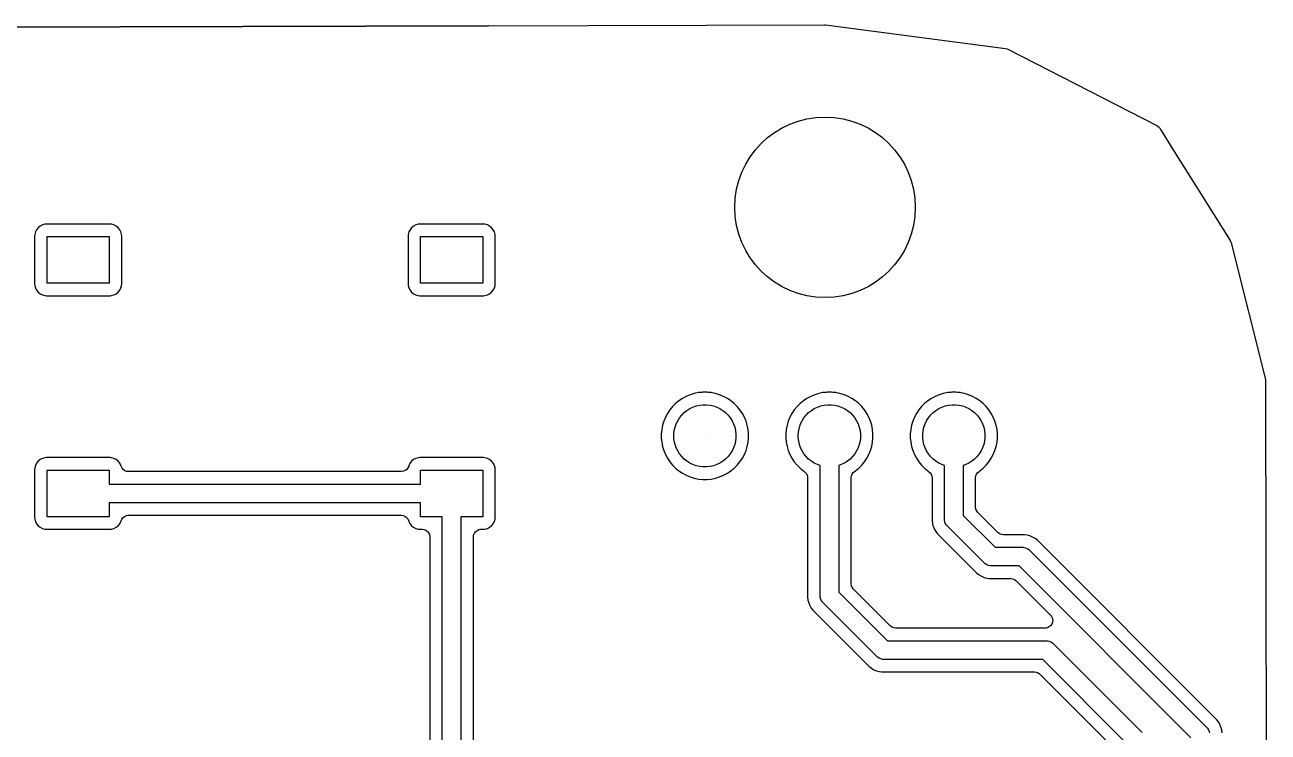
# Model space of a CAD drawing. Header units: millimetres. Extents: x 88 to 236, y -149 to -88.
# Drawn here: x 216.2 to 236.18, y -110.38 to -99.02 of the extents above; entities that cross this region are included whole.
import ezdxf

# ---------------------------------------------------------------- set-up
doc = ezdxf.new("R2010")
doc.units = ezdxf.units.MM
doc.layers.add('F.Cu', color=13, linetype='CONTINUOUS', true_color=0xc83434)

msp = doc.modelspace()

# ---------------------------------------------------------------- linework, layer by layer
at = {"layer": 'F.Cu', "linetype": 'CONTINUOUS'}
for p, q in [((206.103702, -99.079678), (223.652259, -99.034057)), ((206.103715, -99.079678), (229.051812, -99.020021)), ((223.652259, -99.034057), (206.103715, -99.079678)), ((229.051812, -99.020021), (229.068127, -99.021057)), ((229.068127, -99.021057), (231.958643, -99.39722)), ((231.958643, -99.39722), (231.988714, -99.405062)), ((231.988714, -99.405062), (231.999159, -99.409815)), ((231.999159, -99.409815), (234.389618, -100.634435)), ((234.389618, -100.634435), (234.415286, -100.651962)), ((234.415286, -100.651962), (234.43579, -100.675322)), ((234.43579, -100.675322), (234.438135, -100.678922)), ((234.438135, -100.678922), (234.461332, -100.715917)), ((234.461332, -100.715917), (234.671622, -101.051293)), ((234.671622, -101.051293), (235.046447, -101.649075)), ((235.046447, -101.649075), (235.569571, -102.483368)), ((216.417492, -102.277494), (216.391728, -102.309091)), ((216.417494, -102.277492), (216.417492, -102.277494)), ((216.449091, -102.251728), (216.417494, -102.277492)), ((216.449099, -102.251723), (216.449091, -102.251728)), ((216.485234, -102.232848), (216.449099, -102.251723)), ((216.485241, -102.232845), (216.485234, -102.232848)), ((216.524446, -102.221626), (216.485241, -102.232845)), ((216.548368, -102.2195), (216.524446, -102.221626)), ((216.54837, -102.2195), (216.548368, -102.2195)), ((217.57163, -102.2195), (216.54837, -102.2195)), ((217.571631, -102.2195), (217.57163, -102.2195)), ((217.595554, -102.221626), (217.571631, -102.2195)), ((217.595555, -102.221627), (217.595552, -102.221626)), ((217.595552, -102.221626), (217.595554, -102.221626)), ((217.634759, -102.232845), (217.595555, -102.221627)), ((217.634763, -102.232847), (217.634759, -102.232845)), ((217.634765, -102.232848), (217.634763, -102.232847)), ((217.6709, -102.251723), (217.634765, -102.232848)), ((217.670908, -102.251728), (217.6709, -102.251723)), ((217.702505, -102.277492), (217.670908, -102.251728)), ((217.702507, -102.277494), (217.702505, -102.277492)), ((217.728271, -102.309091), (217.702507, -102.277494)), ((222.417492, -102.277494), (222.391728, -102.309091)), ((222.417494, -102.277492), (222.417492, -102.277494)), ((222.449091, -102.251728), (222.417494, -102.277492)), ((222.449099, -102.251723), (222.449091, -102.251728)), ((222.485234, -102.232848), (222.449099, -102.251723)), ((222.485241, -102.232845), (222.485234, -102.232848)), ((222.524446, -102.221626), (222.485241, -102.232845)), ((222.548368, -102.2195), (222.524446, -102.221626)), ((222.54837, -102.2195), (222.548368, -102.2195)), ((223.57163, -102.2195), (222.54837, -102.2195)), ((223.571631, -102.2195), (223.57163, -102.2195)), ((223.595554, -102.221626), (223.571631, -102.2195)), ((223.595555, -102.221627), (223.595552, -102.221626)), ((223.595552, -102.221626), (223.595554, -102.221626)), ((223.634759, -102.232845), (223.595555, -102.221627)), ((223.634763, -102.232847), (223.634759, -102.232845)), ((223.634765, -102.232848), (223.634763, -102.232847)), ((223.6709, -102.251723), (223.634765, -102.232848)), ((223.670908, -102.251728), (223.6709, -102.251723)), ((223.702505, -102.277492), (223.670908, -102.251728)), ((223.702507, -102.277494), (223.702505, -102.277492)), ((223.728271, -102.309091), (223.702507, -102.277494)), ((216.361626, -102.384446), (216.3595, -102.408368)), ((216.3595, -102.408368), (216.3595, -103.181631)), ((216.372845, -102.345241), (216.361626, -102.384446)), ((216.372848, -102.345234), (216.372845, -102.345241)), ((216.391723, -102.309099), (216.372848, -102.345234)), ((216.391728, -102.309091), (216.391723, -102.309099)), ((216.56, -103.17), (216.56, -102.42)), ((216.56, -102.42), (217.56, -102.42)), ((217.56, -102.42), (217.56, -103.17)), ((217.728273, -102.309095), (217.728271, -102.309091)), ((217.728275, -102.309097), (217.728273, -102.309095)), ((217.747155, -102.345241), (217.728275, -102.309097)), ((217.758373, -102.384445), (217.747155, -102.345241)), ((217.7605, -102.408368), (217.758373, -102.384445)), ((217.7605, -102.40837), (217.7605, -102.408368)), ((217.7605, -103.18163), (217.7605, -102.40837)), ((222.361626, -102.384446), (222.3595, -102.408368)), ((222.3595, -102.408368), (222.3595, -103.181631)), ((222.372845, -102.345241), (222.361626, -102.384446)), ((222.372848, -102.345234), (222.372845, -102.345241)), ((222.391723, -102.309099), (222.372848, -102.345234)), ((222.391728, -102.309091), (222.391723, -102.309099)), ((222.56, -103.17), (222.56, -102.42)), ((222.56, -102.42), (223.56, -102.42)), ((223.56, -102.42), (223.56, -103.17)), ((223.728273, -102.309095), (223.728271, -102.309091)), ((223.728275, -102.309097), (223.728273, -102.309095)), ((223.747155, -102.345241), (223.728275, -102.309097)), ((223.758373, -102.384445), (223.747155, -102.345241)), ((223.7605, -102.40837), (223.758373, -102.384445)), ((223.7605, -103.18163), (223.7605, -102.40837)), ((235.569571, -102.483368), (235.582652, -102.511564)), ((235.582652, -102.511564), (235.584781, -102.51904)), ((235.584781, -102.51904), (236.136283, -104.715199)), ((216.3595, -103.181631), (216.361626, -103.205553)), ((216.361626, -103.205553), (216.372845, -103.244758)), ((216.372845, -103.244758), (216.372848, -103.244765)), ((216.372848, -103.244765), (216.391723, -103.2809)), ((217.56, -103.17), (216.56, -103.17)), ((217.728275, -103.280903), (217.747155, -103.244759)), ((217.747155, -103.244759), (217.758373, -103.205555)), ((217.758373, -103.205555), (217.7605, -103.18163)), ((222.3595, -103.181631), (222.361626, -103.205553)), ((222.361626, -103.205553), (222.372845, -103.244758)), ((222.372845, -103.244758), (222.372848, -103.244765)), ((222.372848, -103.244765), (222.391723, -103.2809)), ((223.56, -103.17), (222.56, -103.17)), ((223.728275, -103.280903), (223.747155, -103.244759)), ((223.747155, -103.244759), (223.758373, -103.205555)), ((223.758373, -103.205555), (223.7605, -103.18163)), ((216.391723, -103.2809), (216.391728, -103.280908)), ((216.391728, -103.280908), (216.417492, -103.312505)), ((216.417492, -103.312505), (216.417494, -103.312507)), ((216.417494, -103.312507), (216.449091, -103.338271)), ((216.449091, -103.338271), (216.449095, -103.338273)), ((216.449095, -103.338273), (216.449097, -103.338275)), ((216.449097, -103.338275), (216.485241, -103.357155)), ((216.485241, -103.357155), (216.524445, -103.368373)), ((216.524445, -103.368373), (216.54837, -103.3705)), ((216.54837, -103.3705), (216.548378, -103.3705)), ((216.548378, -103.3705), (217.571622, -103.3705)), ((217.571622, -103.3705), (217.57163, -103.3705)), ((217.57163, -103.3705), (217.595555, -103.368373)), ((217.595555, -103.368373), (217.634759, -103.357155)), ((217.634759, -103.357155), (217.670903, -103.338275)), ((217.670903, -103.338275), (217.702506, -103.312506)), ((217.702506, -103.312506), (217.728275, -103.280903)), ((222.391723, -103.2809), (222.391728, -103.280908)), ((222.391728, -103.280908), (222.417492, -103.312505)), ((222.417492, -103.312505), (222.417494, -103.312507)), ((222.417494, -103.312507), (222.449091, -103.338271)), ((222.449091, -103.338271), (222.449095, -103.338273)), ((222.449095, -103.338273), (222.449097, -103.338275)), ((222.449097, -103.338275), (222.485241, -103.357155)), ((222.485241, -103.357155), (222.524445, -103.368373)), ((222.524445, -103.368373), (222.54837, -103.3705)), ((222.54837, -103.3705), (222.548378, -103.3705)), ((222.548378, -103.3705), (223.571622, -103.3705)), ((223.571622, -103.3705), (223.57163, -103.3705)), ((223.57163, -103.3705), (223.595555, -103.368373)), ((223.595555, -103.368373), (223.634759, -103.357155)), ((223.634759, -103.357155), (223.670903, -103.338275)), ((223.670903, -103.338275), (223.702506, -103.312506)), ((223.702506, -103.312506), (223.728275, -103.280903)), ((236.136283, -104.715199), (236.140017, -104.745261)), ((236.140017, -104.745261), (236.179981, -140.273118)), ((226.712204, -105.056677), (226.658999, -105.100342)), ((226.712207, -105.056675), (226.712204, -105.056677)), ((226.769431, -105.018439), (226.712207, -105.056675)), ((226.769441, -105.018433), (226.769431, -105.018439)), ((226.830135, -104.985992), (226.769441, -105.018433)), ((226.830143, -104.985989), (226.830135, -104.985992)), ((226.893728, -104.959651), (226.830143, -104.985989)), ((226.95958, -104.939674), (226.893728, -104.959651)), ((226.959592, -104.939671), (226.95958, -104.939674)), ((227.027096, -104.926245), (226.959592, -104.939671)), ((227.027105, -104.926244), (227.027096, -104.926245)), ((227.079101, -104.921123), (227.027105, -104.926244)), ((227.095587, -104.9195), (227.079101, -104.921123)), ((227.164413, -104.9195), (227.095587, -104.9195)), ((227.183155, -104.921345), (227.164413, -104.9195)), ((227.232894, -104.926244), (227.183155, -104.921345)), ((227.232903, -104.926245), (227.232894, -104.926244)), ((227.232907, -104.926245), (227.232903, -104.926245)), ((227.232909, -104.926246), (227.232907, -104.926245)), ((227.245961, -104.928842), (227.232909, -104.926246)), ((227.300407, -104.939671), (227.245961, -104.928842)), ((227.300419, -104.939674), (227.300407, -104.939671)), ((227.366271, -104.959651), (227.300419, -104.939674)), ((227.366275, -104.959652), (227.366271, -104.959651)), ((227.366276, -104.959653), (227.366275, -104.959652)), ((227.429864, -104.985992), (227.366276, -104.959653)), ((227.490558, -105.018433), (227.429864, -104.985992)), ((227.490568, -105.018439), (227.490558, -105.018433)), ((227.547792, -105.056675), (227.490568, -105.018439)), ((227.547795, -105.056677), (227.547792, -105.056675)), ((227.601, -105.100342), (227.547795, -105.056677)), ((228.712204, -105.056677), (228.658999, -105.100342)), ((228.712207, -105.056675), (228.712204, -105.056677)), ((228.769431, -105.018439), (228.712207, -105.056675)), ((228.769441, -105.018433), (228.769431, -105.018439)), ((228.830135, -104.985992), (228.769441, -105.018433)), ((228.830143, -104.985989), (228.830135, -104.985992)), ((228.893728, -104.959651), (228.830143, -104.985989)), ((228.95958, -104.939674), (228.893728, -104.959651)), ((228.959592, -104.939671), (228.95958, -104.939674)), ((229.027096, -104.926245), (228.959592, -104.939671)), ((229.027105, -104.926244), (229.027096, -104.926245)), ((229.079101, -104.921123), (229.027105, -104.926244)), ((229.095587, -104.9195), (229.079101, -104.921123)), ((229.164413, -104.9195), (229.095587, -104.9195)), ((229.183155, -104.921345), (229.164413, -104.9195)), ((229.232894, -104.926244), (229.183155, -104.921345)), ((229.232903, -104.926245), (229.232894, -104.926244)), ((229.232907, -104.926245), (229.232903, -104.926245)), ((229.232909, -104.926246), (229.232907, -104.926245)), ((229.245961, -104.928842), (229.232909, -104.926246)), ((229.300407, -104.939671), (229.245961, -104.928842)), ((229.300419, -104.939674), (229.300407, -104.939671)), ((229.366271, -104.959651), (229.300419, -104.939674)), ((229.366275, -104.959652), (229.366271, -104.959651)), ((229.366276, -104.959653), (229.366275, -104.959652)), ((229.429864, -104.985992), (229.366276, -104.959653)), ((229.490558, -105.018433), (229.429864, -104.985992)), ((229.490568, -105.018439), (229.490558, -105.018433)), ((229.547792, -105.056675), (229.490568, -105.018439)), ((229.547795, -105.056677), (229.547792, -105.056675)), ((229.601, -105.100342), (229.547795, -105.056677)), ((230.712204, -105.056677), (230.658999, -105.100342)), ((230.712207, -105.056675), (230.712204, -105.056677)), ((230.769431, -105.018439), (230.712207, -105.056675)), ((230.769441, -105.018433), (230.769431, -105.018439)), ((230.830135, -104.985992), (230.769441, -105.018433)), ((230.830143, -104.985989), (230.830135, -104.985992)), ((230.893728, -104.959651), (230.830143, -104.985989)), ((230.95958, -104.939674), (230.893728, -104.959651)), ((230.959592, -104.939671), (230.95958, -104.939674)), ((231.027096, -104.926245), (230.959592, -104.939671)), ((231.027105, -104.926244), (231.027096, -104.926245)), ((231.079101, -104.921123), (231.027105, -104.926244)), ((231.095587, -104.9195), (231.079101, -104.921123)), ((231.164413, -104.9195), (231.095587, -104.9195)), ((231.183155, -104.921345), (231.164413, -104.9195)), ((231.232894, -104.926244), (231.183155, -104.921345)), ((231.232903, -104.926245), (231.232894, -104.926244)), ((231.232907, -104.926245), (231.232903, -104.926245)), ((231.232909, -104.926246), (231.232907, -104.926245)), ((231.245961, -104.928842), (231.232909, -104.926246)), ((231.300407, -104.939671), (231.245961, -104.928842)), ((231.300419, -104.939674), (231.300407, -104.939671)), ((231.366271, -104.959651), (231.300419, -104.939674)), ((231.366275, -104.959652), (231.366271, -104.959651)), ((231.366276, -104.959653), (231.366275, -104.959652)), ((231.429864, -104.985992), (231.366276, -104.959653)), ((231.490558, -105.018433), (231.429864, -104.985992)), ((231.490568, -105.018439), (231.490558, -105.018433)), ((231.547792, -105.056675), (231.490568, -105.018439)), ((231.547795, -105.056677), (231.547792, -105.056675)), ((231.601, -105.100342), (231.547795, -105.056677)), ((226.528433, -105.259441), (226.495992, -105.320135)), ((226.528439, -105.259431), (226.528433, -105.259441)), ((226.566675, -105.202207), (226.528439, -105.259431)), ((226.566677, -105.202204), (226.566675, -105.202207)), ((226.610342, -105.148999), (226.566677, -105.202204)), ((226.658999, -105.100342), (226.610342, -105.148999)), ((226.757179, -105.286827), (226.796827, -105.247179)), ((226.796827, -105.247179), (226.840664, -105.21222)), ((226.840664, -105.21222), (226.888141, -105.182388)), ((226.888141, -105.182388), (226.938658, -105.15806)), ((226.938658, -105.15806), (226.991582, -105.139541)), ((226.991582, -105.139541), (227.046247, -105.127064)), ((227.046247, -105.127064), (227.101965, -105.120787)), ((227.101965, -105.120787), (227.158035, -105.120787)), ((227.158035, -105.120787), (227.213753, -105.127064)), ((227.213753, -105.127064), (227.268418, -105.139541)), ((227.268418, -105.139541), (227.321342, -105.15806)), ((227.321342, -105.15806), (227.371859, -105.182388)), ((227.371859, -105.182388), (227.419336, -105.21222)), ((227.419336, -105.21222), (227.463173, -105.247179)), ((227.463173, -105.247179), (227.502821, -105.286827)), ((227.649657, -105.148999), (227.601, -105.100342)), ((227.649661, -105.149004), (227.649657, -105.148999)), ((227.649662, -105.149005), (227.649661, -105.149004)), ((227.693326, -105.202209), (227.649662, -105.149005)), ((227.731564, -105.259437), (227.693326, -105.202209)), ((227.764008, -105.320136), (227.731564, -105.259437)), ((228.528433, -105.259441), (228.495992, -105.320135)), ((228.528439, -105.259431), (228.528433, -105.259441)), ((228.566675, -105.202207), (228.528439, -105.259431)), ((228.566677, -105.202204), (228.566675, -105.202207)), ((228.610342, -105.148999), (228.566677, -105.202204)), ((228.658999, -105.100342), (228.610342, -105.148999)), ((228.757179, -105.286827), (228.796827, -105.247179)), ((228.796827, -105.247179), (228.840664, -105.21222)), ((228.840664, -105.21222), (228.888141, -105.182388)), ((228.888141, -105.182388), (228.938658, -105.15806)), ((228.938658, -105.15806), (228.991582, -105.139541)), ((228.991582, -105.139541), (229.046247, -105.127064)), ((229.046247, -105.127064), (229.101965, -105.120787)), ((229.101965, -105.120787), (229.158035, -105.120787)), ((229.158035, -105.120787), (229.213753, -105.127064)), ((229.213753, -105.127064), (229.268418, -105.139541)), ((229.268418, -105.139541), (229.321342, -105.15806)), ((229.321342, -105.15806), (229.371859, -105.182388)), ((229.371859, -105.182388), (229.419336, -105.21222)), ((229.419336, -105.21222), (229.463173, -105.247179)), ((229.463173, -105.247179), (229.502821, -105.286827)), ((229.649657, -105.148999), (229.601, -105.100342)), ((229.649661, -105.149004), (229.649657, -105.148999)), ((229.649662, -105.149005), (229.649661, -105.149004)), ((229.693326, -105.202209), (229.649662, -105.149005)), ((229.731564, -105.259437), (229.693326, -105.202209)), ((229.764008, -105.320136), (229.731564, -105.259437)), ((230.528433, -105.259441), (230.495992, -105.320135)), ((230.528439, -105.259431), (230.528433, -105.259441)), ((230.566675, -105.202207), (230.528439, -105.259431)), ((230.566677, -105.202204), (230.566675, -105.202207)), ((230.610342, -105.148999), (230.566677, -105.202204)), ((230.658999, -105.100342), (230.610342, -105.148999)), ((230.757179, -105.286827), (230.796827, -105.247179)), ((230.796827, -105.247179), (230.840664, -105.21222)), ((230.840664, -105.21222), (230.888141, -105.182388)), ((230.888141, -105.182388), (230.938658, -105.15806)), ((230.938658, -105.15806), (230.991582, -105.139541)), ((230.991582, -105.139541), (231.046247, -105.127064)), ((231.046247, -105.127064), (231.101965, -105.120787)), ((231.101965, -105.120787), (231.158035, -105.120787)), ((231.158035, -105.120787), (231.213753, -105.127064)), ((231.213753, -105.127064), (231.268418, -105.139541)), ((231.268418, -105.139541), (231.321342, -105.15806)), ((231.321342, -105.15806), (231.371859, -105.182388)), ((231.371859, -105.182388), (231.419336, -105.21222)), ((231.419336, -105.21222), (231.463173, -105.247179)), ((231.463173, -105.247179), (231.502821, -105.286827)), ((231.649657, -105.148999), (231.601, -105.100342)), ((231.649661, -105.149004), (231.649657, -105.148999)), ((231.649662, -105.149005), (231.649661, -105.149004)), ((231.693326, -105.202209), (231.649662, -105.149005)), ((231.731564, -105.259437), (231.693326, -105.202209)), ((231.764008, -105.320136), (231.731564, -105.259437)), ((226.449671, -105.449592), (226.436245, -105.517096)), ((226.449674, -105.44958), (226.449671, -105.449592)), ((226.469651, -105.383728), (226.449674, -105.44958)), ((226.495989, -105.320143), (226.469651, -105.383728)), ((226.495992, -105.320135), (226.495989, -105.320143)), ((226.649541, -105.481582), (226.66806, -105.428658)), ((226.66806, -105.428658), (226.692388, -105.378141)), ((226.692388, -105.378141), (226.72222, -105.330664)), ((226.72222, -105.330664), (226.757179, -105.286827)), ((227.502821, -105.286827), (227.53778, -105.330664)), ((227.53778, -105.330664), (227.567612, -105.378141)), ((227.567612, -105.378141), (227.59194, -105.428658)), ((227.59194, -105.428658), (227.610459, -105.481582)), ((227.790347, -105.383724), (227.764008, -105.320136)), ((227.810327, -105.449587), (227.790347, -105.383724)), ((227.823754, -105.517091), (227.810327, -105.449587)), ((228.449671, -105.449592), (228.436245, -105.517096)), ((228.449674, -105.44958), (228.449671, -105.449592)), ((228.469651, -105.383728), (228.449674, -105.44958)), ((228.495989, -105.320143), (228.469651, -105.383728)), ((228.495992, -105.320135), (228.495989, -105.320143)), ((228.649541, -105.481582), (228.66806, -105.428658)), ((228.66806, -105.428658), (228.692388, -105.378141)), ((228.692388, -105.378141), (228.72222, -105.330664)), ((228.72222, -105.330664), (228.757179, -105.286827)), ((229.502821, -105.286827), (229.53778, -105.330664)), ((229.53778, -105.330664), (229.567612, -105.378141)), ((229.567612, -105.378141), (229.59194, -105.428658)), ((229.59194, -105.428658), (229.610459, -105.481582)), ((229.790347, -105.383724), (229.764008, -105.320136)), ((229.810327, -105.449587), (229.790347, -105.383724)), ((229.823754, -105.517091), (229.810327, -105.449587)), ((230.449671, -105.449592), (230.436245, -105.517096)), ((230.449674, -105.44958), (230.449671, -105.449592)), ((230.469651, -105.383728), (230.449674, -105.44958)), ((230.495989, -105.320143), (230.469651, -105.383728)), ((230.495992, -105.320135), (230.495989, -105.320143)), ((230.649541, -105.481582), (230.66806, -105.428658)), ((230.66806, -105.428658), (230.692388, -105.378141)), ((230.692388, -105.378141), (230.72222, -105.330664)), ((230.72222, -105.330664), (230.757179, -105.286827)), ((231.502821, -105.286827), (231.53778, -105.330664)), ((231.53778, -105.330664), (231.567612, -105.378141)), ((231.567612, -105.378141), (231.59194, -105.428658)), ((231.59194, -105.428658), (231.610459, -105.481582)), ((231.790347, -105.383724), (231.764008, -105.320136)), ((231.810327, -105.449587), (231.790347, -105.383724)), ((231.823754, -105.517091), (231.810327, -105.449587)), ((226.436244, -105.517105), (226.4295, -105.585588)), ((226.4295, -105.585588), (226.4295, -105.654411)), ((226.4295, -105.654411), (226.436244, -105.722894)), ((226.436245, -105.517096), (226.436244, -105.517105)), ((226.630787, -105.591965), (226.637064, -105.536247)), ((226.630787, -105.648035), (226.630787, -105.591965)), ((226.637064, -105.703753), (226.630787, -105.648035)), ((226.637064, -105.536247), (226.649541, -105.481582)), ((227.610459, -105.481582), (227.622936, -105.536247)), ((227.622936, -105.536247), (227.629213, -105.591965)), ((227.629213, -105.648035), (227.622936, -105.703753)), ((227.629213, -105.591965), (227.629213, -105.648035)), ((227.8305, -105.585587), (227.823754, -105.517091)), ((227.823754, -105.722909), (227.8305, -105.654413)), ((227.8305, -105.654413), (227.8305, -105.585587)), ((228.436244, -105.517105), (228.4295, -105.585588)), ((228.4295, -105.585588), (228.4295, -105.654411)), ((228.4295, -105.654411), (228.436244, -105.722894)), ((228.436245, -105.517096), (228.436244, -105.517105)), ((228.630787, -105.591965), (228.637064, -105.536247)), ((228.630787, -105.648035), (228.630787, -105.591965)), ((228.637064, -105.703753), (228.630787, -105.648035)), ((228.637064, -105.536247), (228.649541, -105.481582)), ((229.610459, -105.481582), (229.622936, -105.536247)), ((229.622936, -105.536247), (229.629213, -105.591965)), ((229.629213, -105.648035), (229.622936, -105.703753)), ((229.629213, -105.591965), (229.629213, -105.648035)), ((229.8305, -105.585587), (229.823754, -105.517091)), ((229.823754, -105.722909), (229.8305, -105.654413)), ((229.8305, -105.654413), (229.8305, -105.585587)), ((230.436244, -105.517105), (230.4295, -105.585588)), ((230.4295, -105.585588), (230.4295, -105.654411)), ((230.4295, -105.654411), (230.436244, -105.722894)), ((230.436245, -105.517096), (230.436244, -105.517105)), ((230.630787, -105.591965), (230.637064, -105.536247)), ((230.630787, -105.648035), (230.630787, -105.591965)), ((230.637064, -105.703753), (230.630787, -105.648035)), ((230.637064, -105.536247), (230.649541, -105.481582)), ((231.610459, -105.481582), (231.622936, -105.536247)), ((231.622936, -105.536247), (231.629213, -105.591965)), ((231.629213, -105.648035), (231.622936, -105.703753)), ((231.629213, -105.591965), (231.629213, -105.648035)), ((231.8305, -105.585587), (231.823754, -105.517091)), ((231.823754, -105.722909), (231.8305, -105.654413)), ((231.8305, -105.654413), (231.8305, -105.585587)), ((226.436244, -105.722894), (226.436245, -105.722903)), ((226.436245, -105.722903), (226.449671, -105.790407)), ((226.449671, -105.790407), (226.449674, -105.790419)), ((226.449674, -105.790419), (226.469651, -105.856271)), ((226.469651, -105.856271), (226.495989, -105.919856)), ((226.649541, -105.758418), (226.637064, -105.703753)), ((226.66806, -105.811342), (226.649541, -105.758418)), ((226.692388, -105.861859), (226.66806, -105.811342)), ((226.72222, -105.909336), (226.692388, -105.861859)), ((227.567612, -105.861859), (227.53778, -105.909336)), ((227.59194, -105.811342), (227.567612, -105.861859)), ((227.610459, -105.758418), (227.59194, -105.811342)), ((227.622936, -105.703753), (227.610459, -105.758418)), ((227.764008, -105.919864), (227.790347, -105.856276)), ((227.790347, -105.856276), (227.810327, -105.790413)), ((227.810327, -105.790413), (227.823754, -105.722909)), ((228.436244, -105.722894), (228.436245, -105.722903)), ((228.436245, -105.722903), (228.449671, -105.790407)), ((228.449671, -105.790407), (228.449674, -105.790419)), ((228.449674, -105.790419), (228.469651, -105.856271)), ((228.469651, -105.856271), (228.495989, -105.919856)), ((228.649541, -105.758418), (228.637064, -105.703753)), ((228.66806, -105.811342), (228.649541, -105.758418)), ((228.692388, -105.861859), (228.66806, -105.811342)), ((228.72222, -105.909336), (228.692388, -105.861859)), ((229.567612, -105.861859), (229.53778, -105.909336)), ((229.59194, -105.811342), (229.567612, -105.861859)), ((229.610459, -105.758418), (229.59194, -105.811342)), ((229.622936, -105.703753), (229.610459, -105.758418)), ((229.764008, -105.919864), (229.790347, -105.856276)), ((229.790347, -105.856276), (229.810327, -105.790413)), ((229.810327, -105.790413), (229.823754, -105.722909)), ((230.436244, -105.722894), (230.436245, -105.722903)), ((230.436245, -105.722903), (230.449671, -105.790407)), ((230.449671, -105.790407), (230.449674, -105.790419)), ((230.449674, -105.790419), (230.469651, -105.856271)), ((230.469651, -105.856271), (230.495989, -105.919856)), ((230.649541, -105.758418), (230.637064, -105.703753)), ((230.66806, -105.811342), (230.649541, -105.758418)), ((230.692388, -105.861859), (230.66806, -105.811342)), ((230.72222, -105.909336), (230.692388, -105.861859)), ((231.567612, -105.861859), (231.53778, -105.909336)), ((231.59194, -105.811342), (231.567612, -105.861859)), ((231.610459, -105.758418), (231.59194, -105.811342)), ((231.622936, -105.703753), (231.610459, -105.758418)), ((231.764008, -105.919864), (231.790347, -105.856276)), ((231.790347, -105.856276), (231.810327, -105.790413)), ((231.810327, -105.790413), (231.823754, -105.722909)), ((216.391723, -106.059099), (216.372848, -106.095234)), ((216.391728, -106.059091), (216.391723, -106.059099)), ((216.417492, -106.027494), (216.391728, -106.059091)), ((216.417494, -106.027492), (216.417492, -106.027494)), ((216.449091, -106.001728), (216.417494, -106.027492)), ((216.449099, -106.001723), (216.449091, -106.001728)), ((216.485234, -105.982848), (216.449099, -106.001723)), ((216.485241, -105.982845), (216.485234, -105.982848)), ((216.524446, -105.971626), (216.485241, -105.982845)), ((216.548368, -105.9695), (216.524446, -105.971626)), ((216.54837, -105.9695), (216.548368, -105.9695)), ((217.57163, -105.9695), (216.54837, -105.9695)), ((217.571631, -105.9695), (217.57163, -105.9695)), ((217.595554, -105.971626), (217.571631, -105.9695)), ((217.595555, -105.971627), (217.595552, -105.971626)), ((217.595552, -105.971626), (217.595554, -105.971626)), ((217.634759, -105.982845), (217.595555, -105.971627)), ((217.634763, -105.982847), (217.634759, -105.982845)), ((217.634765, -105.982848), (217.634763, -105.982847)), ((217.6709, -106.001723), (217.634765, -105.982848)), ((217.670908, -106.001728), (217.6709, -106.001723)), ((217.702505, -106.027492), (217.670908, -106.001728)), ((217.702507, -106.027494), (217.702505, -106.027492)), ((217.728271, -106.059091), (217.702507, -106.027494)), ((217.728273, -106.059095), (217.728271, -106.059091)), ((217.728275, -106.059097), (217.728273, -106.059095)), ((217.747155, -106.095241), (217.728275, -106.059097)), ((222.391723, -106.059099), (222.372848, -106.095234)), ((222.391728, -106.059091), (222.391723, -106.059099)), ((222.417492, -106.027494), (222.391728, -106.059091)), ((222.417494, -106.027492), (222.417492, -106.027494)), ((222.449091, -106.001728), (222.417494, -106.027492)), ((222.449099, -106.001723), (222.449091, -106.001728)), ((222.485234, -105.982848), (222.449099, -106.001723)), ((222.485241, -105.982845), (222.485234, -105.982848)), ((222.524446, -105.971626), (222.485241, -105.982845)), ((222.548368, -105.9695), (222.524446, -105.971626)), ((222.54837, -105.9695), (222.548368, -105.9695)), ((223.57163, -105.9695), (222.54837, -105.9695)), ((223.571631, -105.9695), (223.57163, -105.9695)), ((223.595554, -105.971626), (223.571631, -105.9695)), ((223.595555, -105.971627), (223.595552, -105.971626)), ((223.595552, -105.971626), (223.595554, -105.971626)), ((223.634759, -105.982845), (223.595555, -105.971627)), ((223.634763, -105.982847), (223.634759, -105.982845)), ((223.634765, -105.982848), (223.634763, -105.982847)), ((223.6709, -106.001723), (223.634765, -105.982848)), ((223.670908, -106.001728), (223.6709, -106.001723)), ((223.702505, -106.027492), (223.670908, -106.001728)), ((223.702507, -106.027494), (223.702505, -106.027492)), ((223.728271, -106.059091), (223.702507, -106.027494)), ((223.728273, -106.059095), (223.728271, -106.059091)), ((223.728275, -106.059097), (223.728273, -106.059095)), ((223.747155, -106.095241), (223.728275, -106.059097)), ((226.495989, -105.919856), (226.495992, -105.919864)), ((226.495992, -105.919864), (226.528433, -105.980558)), ((226.528433, -105.980558), (226.528439, -105.980568)), ((226.528439, -105.980568), (226.566675, -106.037792)), ((226.566675, -106.037792), (226.566677, -106.037795)), ((226.566677, -106.037795), (226.610342, -106.091)), ((226.757179, -105.953173), (226.72222, -105.909336)), ((226.796827, -105.992821), (226.757179, -105.953173)), ((226.840664, -106.02778), (226.796827, -105.992821)), ((226.888141, -106.057612), (226.840664, -106.02778)), ((226.938658, -106.08194), (226.888141, -106.057612)), ((227.371859, -106.057612), (227.321342, -106.08194)), ((227.419336, -106.02778), (227.371859, -106.057612)), ((227.463173, -105.992821), (227.419336, -106.02778)), ((227.502821, -105.953173), (227.463173, -105.992821)), ((227.53778, -105.909336), (227.502821, -105.953173)), ((227.649662, -106.090995), (227.693326, -106.037791)), ((227.693326, -106.037791), (227.731564, -105.980563)), ((227.731564, -105.980563), (227.764008, -105.919864)), ((228.495989, -105.919856), (228.495992, -105.919864)), ((228.495992, -105.919864), (228.528433, -105.980558)), ((228.528433, -105.980558), (228.528439, -105.980568)), ((228.528439, -105.980568), (228.566675, -106.037792)), ((228.566675, -106.037792), (228.566677, -106.037795)), ((228.566677, -106.037795), (228.610342, -106.091)), ((228.757179, -105.953173), (228.72222, -105.909336)), ((228.796827, -105.992821), (228.757179, -105.953173)), ((228.840664, -106.02778), (228.796827, -105.992821)), ((228.888141, -106.057612), (228.840664, -106.02778)), ((228.938658, -106.08194), (228.888141, -106.057612)), ((229.371859, -106.057612), (229.321342, -106.08194)), ((229.419336, -106.02778), (229.371859, -106.057612)), ((229.463173, -105.992821), (229.419336, -106.02778)), ((229.502821, -105.953173), (229.463173, -105.992821)), ((229.53778, -105.909336), (229.502821, -105.953173)), ((229.649662, -106.090995), (229.693326, -106.037791)), ((229.693326, -106.037791), (229.731564, -105.980563)), ((229.731564, -105.980563), (229.764008, -105.919864)), ((230.495989, -105.919856), (230.495992, -105.919864)), ((230.495992, -105.919864), (230.528433, -105.980558)), ((230.528433, -105.980558), (230.528439, -105.980568)), ((230.528439, -105.980568), (230.566675, -106.037792)), ((230.566675, -106.037792), (230.566677, -106.037795)), ((230.566677, -106.037795), (230.610342, -106.091)), ((230.757179, -105.953173), (230.72222, -105.909336)), ((230.796827, -105.992821), (230.757179, -105.953173)), ((230.840664, -106.02778), (230.796827, -105.992821)), ((230.888141, -106.057612), (230.840664, -106.02778)), ((230.938658, -106.08194), (230.888141, -106.057612)), ((231.371859, -106.057612), (231.321342, -106.08194)), ((231.419336, -106.02778), (231.371859, -106.057612)), ((231.463173, -105.992821), (231.419336, -106.02778)), ((231.502821, -105.953173), (231.463173, -105.992821)), ((231.53778, -105.909336), (231.502821, -105.953173)), ((231.649662, -106.090995), (231.693326, -106.037791)), ((231.693326, -106.037791), (231.731564, -105.980563)), ((231.731564, -105.980563), (231.764008, -105.919864)), ((216.361626, -106.134446), (216.3595, -106.158368)), ((216.3595, -106.158368), (216.3595, -106.931631)), ((216.372845, -106.095241), (216.361626, -106.134446)), ((216.372848, -106.095234), (216.372845, -106.095241)), ((216.56, -106.92), (216.56, -106.17)), ((216.56, -106.17), (217.56, -106.17)), ((217.56, -106.17), (217.56, -106.395)), ((217.747156, -106.095246), (217.747155, -106.095241)), ((217.749838, -106.104616), (217.747156, -106.095246)), ((217.751121, -106.108818), (217.749838, -106.104616)), ((217.764355, -106.136943), (217.751121, -106.108818)), ((217.784168, -106.160892), (217.764355, -106.136943)), ((217.809315, -106.179162), (217.784168, -106.160892)), ((217.838214, -106.190604), (217.809315, -106.179162)), ((217.869052, -106.1945), (217.838214, -106.190604)), ((222.250948, -106.1945), (217.869052, -106.1945)), ((222.255341, -106.194422), (222.250948, -106.1945)), ((222.286021, -106.189437), (222.255341, -106.194422)), ((222.314497, -106.176978), (222.286021, -106.189437)), ((222.338981, -106.157828), (222.314497, -106.176978)), ((222.357933, -106.133192), (222.338981, -106.157828)), ((222.370162, -106.104616), (222.357933, -106.133192)), ((222.372843, -106.095246), (222.370162, -106.104616)), ((222.372848, -106.095234), (222.372843, -106.095246)), ((222.56, -106.395), (222.56, -106.17)), ((222.56, -106.17), (223.56, -106.17)), ((223.56, -106.17), (223.56, -106.92)), ((223.758373, -106.134445), (223.747155, -106.095241)), ((223.7605, -106.15837), (223.758373, -106.134445)), ((223.7605, -106.93163), (223.7605, -106.15837)), ((226.610342, -106.091), (226.658999, -106.139657)), ((226.658999, -106.139657), (226.659004, -106.139661)), ((226.659004, -106.139661), (226.659005, -106.139662)), ((226.659005, -106.139662), (226.712209, -106.183326)), ((226.712209, -106.183326), (226.769437, -106.221564)), ((226.769437, -106.221564), (226.830136, -106.254008)), ((226.830136, -106.254008), (226.893724, -106.280347)), ((226.991582, -106.100459), (226.938658, -106.08194)), ((227.046247, -106.112936), (226.991582, -106.100459)), ((227.101965, -106.119213), (227.046247, -106.112936)), ((227.158035, -106.119213), (227.101965, -106.119213)), ((227.213753, -106.112936), (227.158035, -106.119213)), ((227.268418, -106.100459), (227.213753, -106.112936)), ((227.321342, -106.08194), (227.268418, -106.100459)), ((227.366276, -106.280347), (227.429864, -106.254008)), ((227.429864, -106.254008), (227.490563, -106.221564)), ((227.490563, -106.221564), (227.547791, -106.183326)), ((227.547791, -106.183326), (227.600995, -106.139662)), ((227.600995, -106.139662), (227.649662, -106.090995)), ((228.610342, -106.091), (228.658999, -106.139657)), ((228.658999, -106.139657), (228.659004, -106.139661)), ((228.659004, -106.139661), (228.659005, -106.139662)), ((228.659005, -106.139662), (228.712209, -106.183326)), ((228.712209, -106.183326), (228.724394, -106.191468)), ((228.724394, -106.191468), (228.747866, -106.211835)), ((228.747866, -106.211835), (228.765539, -106.237405)), ((228.765539, -106.237405), (228.776297, -106.266566)), ((228.776297, -106.266566), (228.7795, -106.294567)), ((228.98, -106.096406), (228.938658, -106.08194)), ((228.98, -108.19), (228.98, -106.096406)), ((229.321342, -106.08194), (229.28, -106.096406)), ((229.28, -106.096406), (229.28, -108.127868)), ((229.4805, -106.294567), (229.484396, -106.263729)), ((229.484396, -106.263729), (229.495838, -106.23483)), ((229.495838, -106.23483), (229.514108, -106.209683)), ((229.514108, -106.209683), (229.535604, -106.191468)), ((229.535604, -106.191468), (229.547791, -106.183326)), ((229.547791, -106.183326), (229.600995, -106.139662)), ((229.600995, -106.139662), (229.649662, -106.090995)), ((230.610342, -106.091), (230.658999, -106.139657)), ((230.658999, -106.139657), (230.659004, -106.139661)), ((230.659004, -106.139661), (230.659005, -106.139662)), ((230.659005, -106.139662), (230.712209, -106.183326)), ((230.712209, -106.183326), (230.724394, -106.191468)), ((230.724394, -106.191468), (230.747866, -106.211835)), ((230.747866, -106.211835), (230.765539, -106.237405)), ((230.765539, -106.237405), (230.776297, -106.266566)), ((230.776297, -106.266566), (230.7795, -106.294567)), ((230.98, -106.096406), (230.938658, -106.08194)), ((230.98, -106.96), (230.98, -106.096406)), ((231.321342, -106.08194), (231.28, -106.096406)), ((231.28, -106.096406), (231.28, -106.897868)), ((231.4805, -106.294567), (231.484396, -106.263729)), ((231.484396, -106.263729), (231.495838, -106.23483)), ((231.495838, -106.23483), (231.514108, -106.209683)), ((231.514108, -106.209683), (231.535604, -106.191468)), ((231.535604, -106.191468), (231.547791, -106.183326)), ((231.547791, -106.183326), (231.600995, -106.139662)), ((231.600995, -106.139662), (231.649662, -106.090995)), ((217.56, -106.395), (222.56, -106.395)), ((226.893724, -106.280347), (226.959587, -106.300327)), ((226.959587, -106.300327), (227.027091, -106.313754)), ((227.027091, -106.313754), (227.095587, -106.3205)), ((227.095587, -106.3205), (227.095589, -106.3205)), ((227.095589, -106.3205), (227.164411, -106.3205)), ((227.164411, -106.3205), (227.164413, -106.3205)), ((227.164413, -106.3205), (227.232909, -106.313754)), ((227.232909, -106.313754), (227.300413, -106.300327)), ((227.300413, -106.300327), (227.366276, -106.280347)), ((228.7795, -106.294567), (228.7795, -108.212973)), ((229.4805, -107.993456), (229.4805, -106.294567)), ((230.7795, -106.294567), (230.7795, -106.982973)), ((231.4805, -106.763456), (231.4805, -106.294567)), ((222.56, -106.695), (217.56, -106.695)), ((217.56, -106.695), (217.56, -106.92)), ((222.56, -106.92), (222.56, -106.695)), ((231.480561, -106.767351), (231.4805, -106.763456)), ((231.485424, -106.798051), (231.480561, -106.767351)), ((231.497768, -106.826577), (231.485424, -106.798051)), ((231.516819, -106.851137), (231.497768, -106.826577)), ((231.838863, -107.173181), (231.516819, -106.851137)), ((216.3595, -106.931631), (216.361626, -106.955553)), ((216.361626, -106.955553), (216.368347, -106.979042)), ((216.368347, -106.979042), (216.372843, -106.994753)), ((216.372843, -106.994753), (216.372845, -106.994758)), ((216.372845, -106.994758), (216.372848, -106.994765)), ((216.372848, -106.994765), (216.391723, -107.0309)), ((216.391723, -107.0309), (216.391728, -107.030908)), ((216.391728, -107.030908), (216.417491, -107.062504)), ((216.417491, -107.062504), (216.417494, -107.062507)), ((216.417494, -107.062507), (216.449091, -107.088271)), ((217.56, -106.92), (216.56, -106.92)), ((217.670908, -107.088271), (217.702505, -107.062507)), ((217.702505, -107.062507), (217.702509, -107.062504)), ((217.702509, -107.062504), (217.728271, -107.030908)), ((217.728271, -107.030907), (217.728275, -107.030903)), ((217.728271, -107.030908), (217.728271, -107.030907)), ((217.728275, -107.030903), (217.747155, -106.994759)), ((217.747155, -106.994759), (217.749838, -106.985384)), ((217.749838, -106.985384), (217.762067, -106.956808)), ((217.762067, -106.956808), (217.781019, -106.932172)), ((217.781019, -106.932172), (217.805503, -106.913022)), ((217.805503, -106.913022), (217.833979, -106.900563)), ((217.833979, -106.900563), (217.864659, -106.895578)), ((217.864659, -106.895578), (217.869052, -106.8955)), ((217.869052, -106.8955), (222.250948, -106.8955)), ((222.250948, -106.8955), (222.281786, -106.899396)), ((222.281786, -106.899396), (222.310685, -106.910838)), ((222.310685, -106.910838), (222.335832, -106.929108)), ((222.335832, -106.929108), (222.355645, -106.953057)), ((222.355645, -106.953057), (222.368879, -106.981182)), ((222.368879, -106.981182), (222.370162, -106.985384)), ((222.370162, -106.985384), (222.372845, -106.994759)), ((222.372845, -106.994759), (222.372847, -106.994763)), ((222.372847, -106.994763), (222.372848, -106.994765)), ((222.372848, -106.994765), (222.391723, -107.0309)), ((222.391723, -107.0309), (222.391728, -107.030908)), ((222.391728, -107.030908), (222.417491, -107.062504)), ((222.417491, -107.062504), (222.417494, -107.062507)), ((222.417494, -107.062507), (222.449091, -107.088271)), ((222.91, -106.92), (222.56, -106.92)), ((222.91, -116.13), (222.91, -106.92)), ((223.56, -106.92), (223.21, -106.92)), ((223.21, -106.92), (223.21, -116.067868)), ((223.670908, -107.088271), (223.702505, -107.062507)), ((223.702505, -107.062507), (223.702509, -107.062504)), ((223.702509, -107.062504), (223.728271, -107.030908)), ((223.728271, -107.030907), (223.728275, -107.030903)), ((223.728271, -107.030908), (223.728271, -107.030907)), ((223.728275, -107.030903), (223.747155, -106.994759)), ((223.747155, -106.994759), (223.758373, -106.955555)), ((223.758373, -106.955555), (223.7605, -106.93163)), ((230.7795, -106.982973), (230.785497, -107.028526)), ((230.785497, -107.028526), (230.794602, -107.062506)), ((230.794602, -107.062506), (230.797389, -107.072906)), ((230.797389, -107.072906), (230.814972, -107.115355)), ((230.980722, -106.974703), (230.98, -106.96)), ((230.986459, -107.003543), (230.980722, -106.974703)), ((230.997712, -107.03071), (230.986459, -107.003543)), ((231.008291, -107.046543), (230.997712, -107.03071)), ((231.014048, -107.055159), (231.008291, -107.046543)), ((231.023934, -107.066066), (231.014048, -107.055159)), ((231.623934, -107.666066), (231.023934, -107.066066)), ((231.28, -106.897868), (231.792132, -107.41)), ((216.449091, -107.088271), (216.449095, -107.088273)), ((216.449095, -107.088273), (216.449097, -107.088275)), ((216.449097, -107.088275), (216.485241, -107.107155)), ((216.485241, -107.107155), (216.524445, -107.118373)), ((216.524445, -107.118373), (216.54837, -107.1205)), ((216.54837, -107.1205), (216.548378, -107.1205)), ((216.548378, -107.1205), (217.571622, -107.1205)), ((217.571622, -107.1205), (217.57163, -107.1205)), ((217.57163, -107.1205), (217.595555, -107.118373)), ((217.595555, -107.118373), (217.634759, -107.107155)), ((217.634759, -107.107155), (217.670903, -107.088275)), ((217.670903, -107.088275), (217.670908, -107.088271)), ((222.449091, -107.088271), (222.449095, -107.088273)), ((222.449095, -107.088273), (222.449097, -107.088275)), ((222.449097, -107.088275), (222.485241, -107.107155)), ((222.485241, -107.107155), (222.524445, -107.118373)), ((222.524445, -107.118373), (222.54837, -107.1205)), ((222.54837, -107.1205), (222.5855, -107.1205)), ((222.5855, -107.1205), (222.616338, -107.124396)), ((222.616338, -107.124396), (222.645237, -107.135838)), ((222.645237, -107.135838), (222.670384, -107.154108)), ((222.670384, -107.154108), (222.690197, -107.178057)), ((222.690197, -107.178057), (222.703431, -107.206182)), ((222.703431, -107.206182), (222.709255, -107.236714)), ((222.709255, -107.236714), (222.7095, -107.2445)), ((222.7095, -107.2445), (222.7095, -116.152973)), ((223.4105, -107.2445), (223.414396, -107.213662)), ((223.4105, -111.368368), (223.4105, -107.2445)), ((223.414396, -107.213662), (223.425838, -107.184763)), ((223.425838, -107.184763), (223.444108, -107.159616)), ((223.444108, -107.159616), (223.468057, -107.139803)), ((223.468057, -107.139803), (223.496182, -107.126569)), ((223.496182, -107.126569), (223.526714, -107.120745)), ((223.526714, -107.120745), (223.5345, -107.1205)), ((223.5345, -107.1205), (223.571622, -107.1205)), ((223.571622, -107.1205), (223.57163, -107.1205)), ((223.57163, -107.1205), (223.595555, -107.118373)), ((223.595555, -107.118373), (223.634759, -107.107155)), ((223.634759, -107.107155), (223.670903, -107.088275)), ((223.670903, -107.088275), (223.670908, -107.088271)), ((230.814972, -107.115355), (230.837944, -107.155145)), ((230.837944, -107.155145), (230.865915, -107.191597)), ((230.865915, -107.191597), (231.498403, -107.824085)), ((231.84166, -107.175892), (231.838863, -107.173181)), ((231.866807, -107.194162), (231.84166, -107.175892)), ((231.895706, -107.205604), (231.866807, -107.194162)), ((231.926544, -107.2095), (231.895706, -107.205604)), ((232.262973, -107.2095), (231.926544, -107.2095)), ((232.262974, -107.2095), (232.262973, -107.2095)), ((232.308522, -107.215496), (232.262974, -107.2095)), ((232.308525, -107.215496), (232.308522, -107.215496)), ((232.308526, -107.215497), (232.308525, -107.215496)), ((232.352906, -107.227389), (232.308526, -107.215497)), ((232.395355, -107.244972), (232.352906, -107.227389)), ((232.435145, -107.267944), (232.395355, -107.244972)), ((232.471597, -107.295915), (232.435145, -107.267944)), ((231.792132, -107.41), (232.24, -107.41)), ((232.24, -107.41), (232.254703, -107.410722)), ((232.254703, -107.410722), (232.283543, -107.416459)), ((232.283543, -107.416459), (232.31071, -107.427712)), ((232.31071, -107.427712), (232.335159, -107.444048)), ((232.335159, -107.444048), (232.346066, -107.453934)), ((232.346066, -107.453934), (235.196066, -110.303934)), ((232.471599, -107.295917), (232.471597, -107.295915)), ((232.471602, -107.29592), (232.471599, -107.295917)), ((235.354078, -110.178395), (232.471602, -107.29592)), ((231.634841, -107.675952), (231.623934, -107.666066)), ((231.498403, -107.824085), (231.534855, -107.852056)), ((231.534855, -107.852056), (231.574548, -107.874972)), ((231.574548, -107.874972), (231.574645, -107.875028)), ((231.574645, -107.875028), (231.617094, -107.892611)), ((231.65929, -107.692288), (231.634841, -107.675952)), ((231.686457, -107.703541), (231.65929, -107.692288)), ((231.715297, -107.709278), (231.686457, -107.703541)), ((231.73, -107.71), (231.715297, -107.709278)), ((232.177868, -107.71), (231.73, -107.71)), ((234.94, -110.472132), (232.177868, -107.71)), ((229.480561, -107.997351), (229.4805, -107.993456)), ((229.485424, -108.028051), (229.480561, -107.997351)), ((229.497768, -108.056577), (229.485424, -108.028051)), ((229.516819, -108.081137), (229.497768, -108.056577)), ((231.617094, -107.892611), (231.661474, -107.904503)), ((231.661474, -107.904503), (231.695638, -107.909)), ((231.695638, -107.909), (231.707026, -107.9105)), ((231.707026, -107.9105), (231.707027, -107.9105)), ((231.707027, -107.9105), (231.752972, -107.9105)), ((231.752972, -107.9105), (232.043456, -107.9105)), ((232.043456, -107.9105), (232.074294, -107.914396)), ((232.074294, -107.914396), (232.103193, -107.925838)), ((232.103193, -107.925838), (232.12834, -107.944108)), ((232.12834, -107.944108), (232.131137, -107.946819)), ((232.131137, -107.946819), (232.682137, -108.497819)), ((228.7795, -108.212973), (228.785497, -108.258526)), ((228.785497, -108.258526), (228.797389, -108.302906)), ((228.980722, -108.204703), (228.98, -108.19)), ((228.986459, -108.233543), (228.980722, -108.204703)), ((228.997712, -108.26071), (228.986459, -108.233543)), ((229.012487, -108.282823), (228.997712, -108.26071)), ((229.28, -108.127868), (230.062132, -108.91)), ((230.108862, -108.673181), (229.516819, -108.081137)), ((228.797389, -108.302906), (228.814972, -108.345355)), ((228.814972, -108.345355), (228.837944, -108.385145)), ((228.837944, -108.385145), (228.865915, -108.421597)), ((228.865915, -108.421597), (229.735911, -109.291592)), ((229.014048, -108.285159), (229.012487, -108.282823)), ((229.023934, -108.296066), (229.014048, -108.285159)), ((229.893934, -109.166066), (229.023934, -108.296066)), ((230.111659, -108.675892), (230.108862, -108.673181)), ((232.68747, -108.667503), (232.664154, -108.688058)), ((232.682137, -108.497819), (232.701188, -108.522379)), ((232.704941, -108.641795), (232.68747, -108.667503)), ((232.701188, -108.522379), (232.713532, -108.550905)), ((232.71547, -108.61255), (232.704941, -108.641795)), ((232.713532, -108.550905), (232.718395, -108.581605)), ((232.718395, -108.581605), (232.71547, -108.61255)), ((230.136806, -108.694162), (230.111659, -108.675892)), ((230.165705, -108.705604), (230.136806, -108.694162)), ((230.196543, -108.7095), (230.165705, -108.705604)), ((232.594456, -108.7095), (230.196543, -108.7095)), ((232.606125, -108.70895), (232.594456, -108.7095)), ((232.63646, -108.702169), (232.606125, -108.70895)), ((232.664154, -108.688058), (232.63646, -108.702169)), ((230.062132, -108.91), (232.62, -108.91)), ((232.62, -108.91), (232.634703, -108.910722)), ((232.634703, -108.910722), (232.663543, -108.916459)), ((232.663543, -108.916459), (232.69071, -108.927712)), ((232.69071, -108.927712), (232.715159, -108.944048)), ((232.715159, -108.944048), (232.726066, -108.953934)), ((232.726066, -108.953934), (234.146066, -110.373934)), ((229.904841, -109.175952), (229.893934, -109.166066)), ((229.929291, -109.192289), (229.904841, -109.175952)), ((229.943599, -109.198215), (229.929291, -109.192289)), ((229.956457, -109.203541), (229.943599, -109.198215)), ((229.985297, -109.209278), (229.956457, -109.203541)), ((230, -109.21), (229.985297, -109.209278)), ((232.557868, -109.21), (230, -109.21)), ((233.89, -110.542132), (232.557868, -109.21)), ((229.735911, -109.291592), (229.735915, -109.291597)), ((229.735915, -109.291597), (229.768403, -109.324085)), ((229.768403, -109.324085), (229.784229, -109.336229)), ((229.784229, -109.336229), (229.804855, -109.352056)), ((229.804855, -109.352056), (229.844645, -109.375028)), ((229.844645, -109.375028), (229.887094, -109.392611)), ((229.887094, -109.392611), (229.931474, -109.404503)), ((229.931474, -109.404503), (229.965638, -109.409)), ((229.965638, -109.409), (229.977026, -109.4105)), ((229.977026, -109.4105), (229.977027, -109.4105)), ((229.977027, -109.4105), (229.977028, -109.4105)), ((229.977028, -109.4105), (230.022973, -109.4105)), ((230.022973, -109.4105), (232.423456, -109.4105)), ((232.423456, -109.4105), (232.454294, -109.414396)), ((232.454294, -109.414396), (232.483193, -109.425838)), ((232.483193, -109.425838), (232.50834, -109.444108)), ((232.50834, -109.444108), (232.511137, -109.446819)), ((232.511137, -109.446819), (233.653181, -110.588863)), ((235.354079, -110.178396), (235.354078, -110.178395)), ((235.354082, -110.1784), (235.354079, -110.178396)), ((235.354086, -110.178404), (235.354082, -110.1784)), ((235.382056, -110.214855), (235.354086, -110.178404)), ((235.401424, -110.248403), (235.382056, -110.214855)), ((235.405028, -110.254645), (235.401424, -110.248403)), ((235.422611, -110.297094), (235.405028, -110.254645)), ((234.146066, -110.373934), (234.155952, -110.384841)), ((235.196066, -110.303934), (235.205952, -110.314841)), ((235.205952, -110.314841), (235.222289, -110.339291)), ((235.222289, -110.339291), (235.233542, -110.366458)), ((235.233542, -110.366458), (235.237812, -110.387926)), ((235.434503, -110.341474), (235.422611, -110.297094)), ((235.4405, -110.387027), (235.434503, -110.341474))]:
    msp.add_line(p, q, dxfattribs=at)
at = {"layer": 'F.Cu'}
for centre, radius in [((229.06, -101.95), 1.45), ((227.13, -105.62), 0.0005)]:
    msp.add_circle(centre, radius, dxfattribs=at)

doc.saveas('drawing.dxf')
